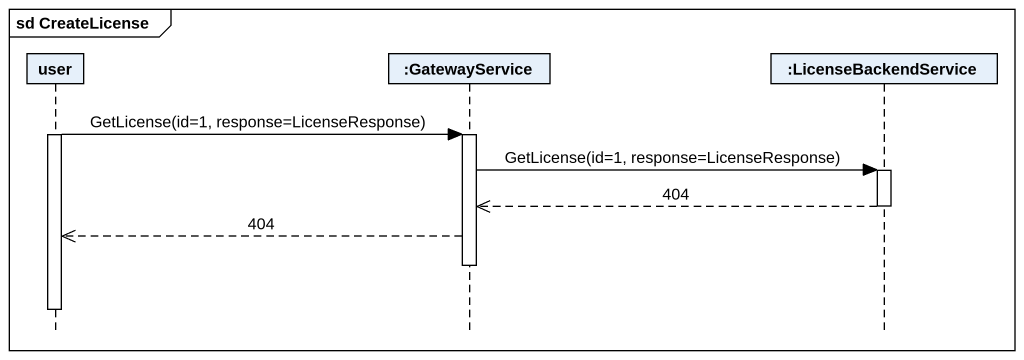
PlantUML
@startuml
mainframe sd CreateLicense
hide footbox
participant user
participant ":GatewayService" as GatewayService
participant ":LicenseBackendService" as LicenseBackendService

activate user
user -> GatewayService : GetLicense(id=1, response=LicenseResponse)
activate GatewayService
GatewayService -> LicenseBackendService : GetLicense(id=1, response=LicenseResponse)
activate LicenseBackendService
LicenseBackendService -->> GatewayService : 404
deactivate LicenseBackendService
GatewayService -->> user : 404
deactivate GatewayService
deactivate user
@enduml
